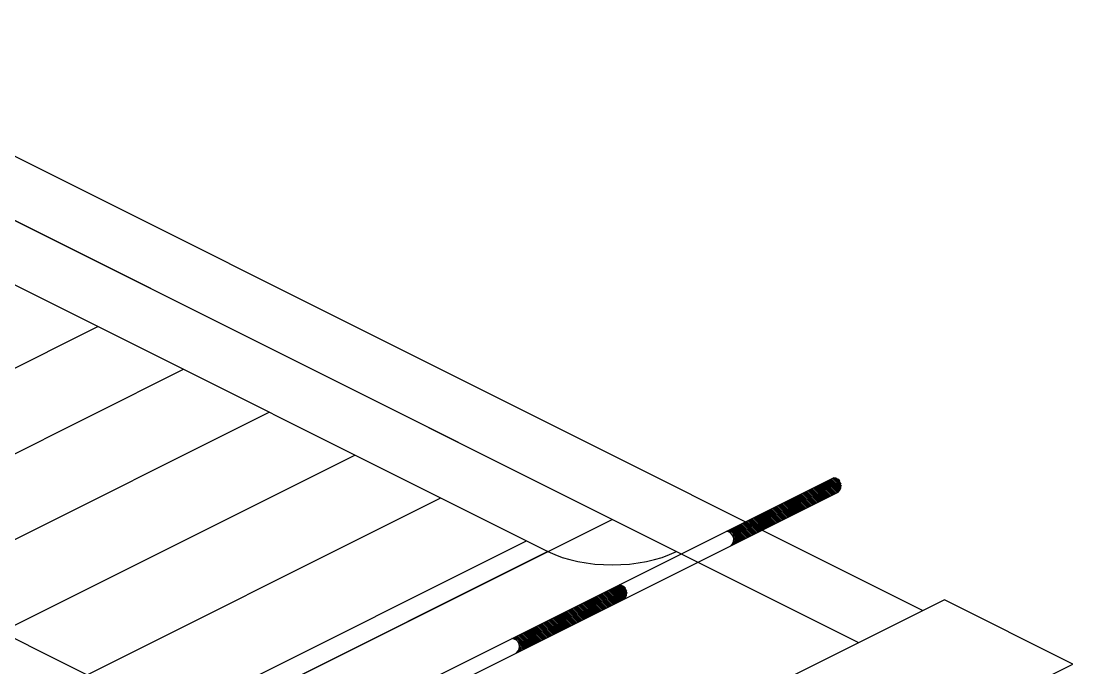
# Model space of a CAD drawing. Header units: millimetres. Extents: x 29838256 to 30236675, y -914750 to -833241.
# Drawn here: x 30127607 to 30131078, y -854861 to -852727 of the extents above; entities that cross this region are included whole.
import ezdxf

# ---------------------------------------------------------------- set-up
doc = ezdxf.new("R2010")
doc.units = ezdxf.units.MM
doc.header["$LTSCALE"] = 600
doc.header["$MEASUREMENT"] = 0
doc.layers.add('e-plan', color=9, linetype='CONTINUOUS')
doc.layers.add('Parking-E', color=7, linetype='CONTINUOUS')

msp = doc.modelspace()

# ---------------------------------------------------------------- linework, layer by layer
at = {"layer": 'e-plan', "extrusion": (0, -0.866025, 0.5)}
for p, q in [((30115470.1, -847327.5, 8023.4), (30130370.7, -854777.9, -4880.9)), ((30115470.1, -847539.7, 7655.9), (30129345.2, -854477.3, -4360.3)), ((30115470.1, -848706, 5635.9), (30128178.3, -855060.7, -5370.9)), ((30124960.4, -851860.6, 172), (30130582.9, -854671.8, -4697.2)), ((30129769.5, -854477.3, -4360.3), (30129769.5, -854477.3, -4360.3))]:
    msp.add_line(p, q, dxfattribs=at)
at = {"layer": 'e-plan', "ltscale": 0.5, "extrusion": (0, -0.866025, 0.5)}
for p, q in [((30129557.4, -854371.2, -4176.6), (30124748.3, -851966.7, -11.8)), ((30123899.6, -857200.1, -9076.4), (30129557.4, -854371.2, -4176.6)), ((30130653.6, -854636.4, -4635.9), (30130158.5, -854883.9, -5064.7)), ((30131077.9, -854848.6, -5003.4), (30130653.6, -854636.4, -4635.9)), ((30130582.9, -855096.1, -5432.1), (30131077.9, -854848.6, -5003.4))]:
    msp.add_line(p, q, dxfattribs=at)
at = {"layer": 'e-plan', "linetype": 'Continuous', "extrusion": (0, -0.866025, 0.5)}
for p, q in [((30125384.8, -854972.3, -5217.8), (30127860, -853734.7, -3074.1)), ((30125667.6, -855113.8, -5462.8), (30128142.9, -853876.1, -3319.1)), ((30125950.5, -855255.2, -5707.7), (30128425.8, -854017.6, -3564.1)), ((30126233.4, -855396.7, -5952.7), (30128708.7, -854159, -3809.1)), ((30126516.3, -855538.1, -6197.7), (30128991.6, -854300.5, -4054.1)), ((30126799.2, -855679.6, -6442.7), (30129274.5, -854441.9, -4299.1)), ((30129345.2, -854477.3, -4360.3), (30124111.8, -857094, -8892.6))]:
    msp.add_line(p, q, dxfattribs=at)
at = {"layer": 'e-plan', "extrusion": (0, -0.866025, 0.5)}
msp.add_arc((30129557.4, -430802.6, 737818.9), 300, 225, 315, dxfattribs=at)
at = {"layer": 'Parking-E', "color": 3, "ltscale": 2, "extrusion": (0, -0.866025, 0.5)}
for p, q in [((30128453.8, -855150.6, 412578.7), (30130287.3, -854233.9, 414166.5)), ((30128504.8, -855180, 45659.2), (30130302.9, -854281, 353860.2))]:
    msp.add_line(p, q, dxfattribs=at)
at = {"layer": 'Parking-E', "color": 1, "ltscale": 2}
for p, q in [((30130256.9, -854304, 414166.5), (30130220.2, -854267.4, 414166.5)), ((30130260.4, -854302.2, 414166.5), (30130223.8, -854265.6, 414166.5)), ((30130264, -854300.5, 414166.5), (30130227.3, -854263.8, 414166.5)), ((30130267.5, -854298.7, 414166.5), (30130230.9, -854262.1, 414166.5)), ((30130271, -854296.9, 414166.5), (30130234.4, -854260.3, 414166.5)), ((30130274.6, -854295.2, 414166.5), (30130237.9, -854258.5, 414166.5)), ((30130278.1, -854293.4, 414166.5), (30130241.5, -854256.8, 414166.5)), ((30130281.7, -854291.6, 414166.5), (30130245, -854255, 414166.5)), ((30130285.2, -854289.9, 414166.5), (30130248.5, -854253.2, 414166.5)), ((30130288.7, -854288.1, 414166.5), (30130252.1, -854251.5, 414166.5)), ((30130292.3, -854286.3, 414166.5), (30130255.6, -854249.7, 414166.5)), ((30130295.8, -854284.6, 414166.5), (30130259.1, -854247.9, 414166.5)), ((30130299.3, -854282.8, 414166.5), (30130262.7, -854246.1, 414166.5)), ((30130302.9, -854281, 414166.5), (30130266.2, -854244.4, 414166.5)), ((30130305.9, -854278.8, 414166.5), (30130269.8, -854242.6, 414166.5)), ((30130308.4, -854275.9, 414166.5), (30130273.3, -854240.8, 414166.5)), ((30130310.4, -854272.7, 414166.5), (30130276.8, -854239.1, 414166.5)), ((30130312.1, -854269, 414166.5), (30130280.4, -854237.3, 414166.5)), ((30130313.2, -854264.8, 414166.5), (30130283.9, -854235.5, 414166.5)), ((30130313.7, -854260, 414166.5), (30130287.4, -854233.8, 414166.5)), ((30130313, -854254, 414166.5), (30130292.8, -854233.9, 414166.5)), ((30130308.7, -854244.4, 414166.5), (30130302.5, -854238.2, 414166.5)), ((30130189.7, -854337.6, 414166.5), (30130153.1, -854301, 414166.5)), ((30130193.2, -854335.8, 414166.5), (30130156.6, -854299.2, 414166.5)), ((30130196.8, -854334.1, 414166.5), (30130160.1, -854297.4, 414166.5)), ((30130200.3, -854332.3, 414166.5), (30130163.7, -854295.7, 414166.5)), ((30130203.9, -854330.5, 414166.5), (30130167.2, -854293.9, 414166.5)), ((30130207.4, -854328.8, 414166.5), (30130170.7, -854292.1, 414166.5)), ((30130210.9, -854327, 414166.5), (30130174.3, -854290.4, 414166.5)), ((30130214.5, -854325.2, 414166.5), (30130177.8, -854288.6, 414166.5)), ((30130218, -854323.5, 414166.5), (30130181.4, -854286.8, 414166.5)), ((30130221.5, -854321.7, 414166.5), (30130184.9, -854285, 414166.5)), ((30130225.1, -854319.9, 414166.5), (30130188.4, -854283.3, 414166.5)), ((30130228.6, -854318.2, 414166.5), (30130192, -854281.5, 414166.5)), ((30130232.1, -854316.4, 414166.5), (30130195.5, -854279.7, 414166.5)), ((30130235.7, -854314.6, 414166.5), (30130199, -854278, 414166.5)), ((30130239.2, -854312.9, 414166.5), (30130202.6, -854276.2, 414166.5)), ((30130242.8, -854311.1, 414166.5), (30130206.1, -854274.4, 414166.5)), ((30130246.3, -854309.3, 414166.5), (30130209.6, -854272.7, 414166.5)), ((30130249.8, -854307.6, 414166.5), (30130213.2, -854270.9, 414166.5)), ((30130253.4, -854305.8, 414166.5), (30130216.7, -854269.1, 414166.5)), ((30130119, -854373, 414166.5), (30130082.3, -854336.3, 414166.5)), ((30130122.5, -854371.2, 414166.5), (30130085.9, -854334.6, 414166.5)), ((30130126.1, -854369.4, 414166.5), (30130089.4, -854332.8, 414166.5)), ((30130129.6, -854367.7, 414166.5), (30130092.9, -854331, 414166.5)), ((30130133.1, -854365.9, 414166.5), (30130096.5, -854329.2, 414166.5)), ((30130136.7, -854364.1, 414166.5), (30130100, -854327.5, 414166.5)), ((30130140.2, -854362.4, 414166.5), (30130103.6, -854325.7, 414166.5)), ((30130143.7, -854360.6, 414166.5), (30130107.1, -854323.9, 414166.5)), ((30130147.3, -854358.8, 414166.5), (30130110.6, -854322.2, 414166.5)), ((30130150.8, -854357.1, 414166.5), (30130114.2, -854320.4, 414166.5)), ((30130154.4, -854355.3, 414166.5), (30130117.7, -854318.6, 414166.5)), ((30130157.9, -854353.5, 414166.5), (30130121.2, -854316.9, 414166.5)), ((30130161.4, -854351.8, 414166.5), (30130124.8, -854315.1, 414166.5)), ((30130165, -854350, 414166.5), (30130128.3, -854313.3, 414166.5)), ((30130168.5, -854348.2, 414166.5), (30130131.8, -854311.6, 414166.5)), ((30130172, -854346.4, 414166.5), (30130135.4, -854309.8, 414166.5)), ((30130175.6, -854344.7, 414166.5), (30130138.9, -854308, 414166.5)), ((30130179.1, -854342.9, 414166.5), (30130142.5, -854306.3, 414166.5)), ((30130182.6, -854341.1, 414166.5), (30130146, -854304.5, 414166.5)), ((30130186.2, -854339.4, 414166.5), (30130149.5, -854302.7, 414166.5)), ((30130048.3, -854408.3, 414166.5), (30130011.6, -854371.7, 414166.5)), ((30130051.8, -854406.6, 414166.5), (30130015.2, -854369.9, 414166.5)), ((30130055.3, -854404.8, 414166.5), (30130018.7, -854368.1, 414166.5)), ((30130058.9, -854403, 414166.5), (30130022.2, -854366.4, 414166.5)), ((30130062.4, -854401.3, 414166.5), (30130025.8, -854364.6, 414166.5)), ((30130065.9, -854399.5, 414166.5), (30130029.3, -854362.8, 414166.5)), ((30130069.5, -854397.7, 414166.5), (30130032.8, -854361.1, 414166.5)), ((30130073, -854396, 414166.5), (30130036.4, -854359.3, 414166.5)), ((30130076.6, -854394.2, 414166.5), (30130039.9, -854357.5, 414166.5)), ((30130080.1, -854392.4, 414166.5), (30130043.4, -854355.8, 414166.5)), ((30130083.6, -854390.6, 414166.5), (30130047, -854354, 414166.5)), ((30130087.2, -854388.9, 414166.5), (30130050.5, -854352.2, 414166.5)), ((30130090.7, -854387.1, 414166.5), (30130054.1, -854350.5, 414166.5)), ((30130094.2, -854385.3, 414166.5), (30130057.6, -854348.7, 414166.5)), ((30130097.8, -854383.6, 414166.5), (30130061.1, -854346.9, 414166.5)), ((30130101.3, -854381.8, 414166.5), (30130064.7, -854345.2, 414166.5)), ((30130104.8, -854380, 414166.5), (30130068.2, -854343.4, 414166.5)), ((30130108.4, -854378.3, 414166.5), (30130071.7, -854341.6, 414166.5)), ((30130111.9, -854376.5, 414166.5), (30130075.3, -854339.9, 414166.5)), ((30130115.5, -854374.7, 414166.5), (30130078.8, -854338.1, 414166.5)), ((30129981.1, -854441.9, 414166.5), (30129944.4, -854405.3, 414166.5)), ((30129984.6, -854440.2, 414166.5), (30129948, -854403.5, 414166.5)), ((30129988.2, -854438.4, 414166.5), (30129951.5, -854401.7, 414166.5)), ((30129991.7, -854436.6, 414166.5), (30129955, -854400, 414166.5)), ((30129995.2, -854434.9, 414166.5), (30129958.6, -854398.2, 414166.5)), ((30129998.8, -854433.1, 414166.5), (30129962.1, -854396.4, 414166.5)), ((30130002.3, -854431.3, 414166.5), (30129965.6, -854394.7, 414166.5)), ((30130005.8, -854429.5, 414166.5), (30129969.2, -854392.9, 414166.5)), ((30130009.4, -854427.8, 414166.5), (30129972.7, -854391.1, 414166.5)), ((30130012.9, -854426, 414166.5), (30129976.3, -854389.4, 414166.5)), ((30130016.4, -854424.2, 414166.5), (30129979.8, -854387.6, 414166.5)), ((30130020, -854422.5, 414166.5), (30129983.3, -854385.8, 414166.5)), ((30130023.5, -854420.7, 414166.5), (30129986.9, -854384.1, 414166.5)), ((30130027.1, -854418.9, 414166.5), (30129990.4, -854382.3, 414166.5)), ((30130030.6, -854417.2, 414166.5), (30129993.9, -854380.5, 414166.5)), ((30130034.1, -854415.4, 414166.5), (30129997.5, -854378.8, 414166.5)), ((30130037.7, -854413.6, 414166.5), (30130001, -854377, 414166.5)), ((30130041.2, -854411.9, 414166.5), (30130004.5, -854375.2, 414166.5)), ((30130044.7, -854410.1, 414166.5), (30130008.1, -854373.4, 414166.5)), ((30129939.2, -854410.7, 414166.5), (30129937.4, -854408.8, 414166.5)), ((30129948.8, -854415, 414166.5), (30129940.9, -854407, 414166.5)), ((30129977.5, -854443.7, 414166.5), (30129955.1, -854421.2, 414166.5)), ((30129974, -854445.5, 414166.5), (30129959.4, -854430.8, 414166.5)), ((30129970.5, -854447.2, 414166.5), (30129960, -854436.8, 414166.5)), ((30129952.8, -854456.1, 414166.5), (30129952.3, -854455.6, 414166.5)), ((30129956.3, -854454.3, 414166.5), (30129954.7, -854452.7, 414166.5)), ((30129959.9, -854452.5, 414166.5), (30129956.8, -854449.5, 414166.5)), ((30129963.4, -854450.8, 414166.5), (30129958.5, -854445.8, 414166.5)), ((30129966.9, -854449, 414166.5), (30129959.6, -854441.6, 414166.5)), ((30129563.8, -854650.6, 413554), (30129527.2, -854613.9, 413554)), ((30129567.4, -854648.8, 413554), (30129530.7, -854612.1, 413554)), ((30129570.9, -854647, 413554), (30129534.2, -854610.4, 413554)), ((30129574.4, -854645.2, 413554), (30129537.8, -854608.6, 413554)), ((30129578, -854643.5, 413554), (30129541.3, -854606.8, 413554)), ((30129581.5, -854641.7, 413554), (30129544.9, -854605.1, 413554)), ((30129585, -854639.9, 413554), (30129548.4, -854603.3, 413554)), ((30129588.6, -854638.2, 413554), (30129551.9, -854601.5, 413554)), ((30129592.1, -854636.4, 413554), (30129555.5, -854599.8, 413554)), ((30129595.6, -854634.6, 413554), (30129559, -854598, 413554)), ((30129598.7, -854632.4, 413554), (30129562.5, -854596.2, 413554)), ((30129601.1, -854629.5, 413554), (30129566.1, -854594.5, 413554)), ((30129603.2, -854626.3, 413554), (30129569.6, -854592.7, 413554)), ((30129604.8, -854622.6, 413554), (30129573.1, -854590.9, 413554)), ((30129606, -854618.5, 413554), (30129576.7, -854589.2, 413554)), ((30129606.4, -854613.6, 413554), (30129580.2, -854587.4, 413554)), ((30129605.8, -854607.6, 413554), (30129585.6, -854587.5, 413554)), ((30129601.5, -854598, 413554), (30129595.2, -854591.8, 413554)), ((30129493.1, -854685.9, 413554), (30129456.4, -854649.3, 413554)), ((30129496.6, -854684.1, 413554), (30129460, -854647.5, 413554)), ((30129500.2, -854682.4, 413554), (30129463.5, -854645.7, 413554)), ((30129503.7, -854680.6, 413554), (30129467.1, -854644, 413554)), ((30129507.2, -854678.8, 413554), (30129470.6, -854642.2, 413554)), ((30129510.8, -854677.1, 413554), (30129474.1, -854640.4, 413554)), ((30129514.3, -854675.3, 413554), (30129477.7, -854638.7, 413554)), ((30129517.8, -854673.5, 413554), (30129481.2, -854636.9, 413554)), ((30129521.4, -854671.8, 413554), (30129484.7, -854635.1, 413554)), ((30129524.9, -854670, 413554), (30129488.3, -854633.4, 413554)), ((30129528.5, -854668.2, 413554), (30129491.8, -854631.6, 413554)), ((30129532, -854666.5, 413554), (30129495.3, -854629.8, 413554)), ((30129535.5, -854664.7, 413554), (30129498.9, -854628, 413554)), ((30129539.1, -854662.9, 413554), (30129502.4, -854626.3, 413554)), ((30129542.6, -854661.2, 413554), (30129506, -854624.5, 413554)), ((30129546.1, -854659.4, 413554), (30129509.5, -854622.7, 413554)), ((30129549.7, -854657.6, 413554), (30129513, -854621, 413554)), ((30129553.2, -854655.9, 413554), (30129516.6, -854619.2, 413554)), ((30129556.7, -854654.1, 413554), (30129520.1, -854617.4, 413554)), ((30129560.3, -854652.3, 413554), (30129523.6, -854615.7, 413554)), ((30129425.9, -854719.5, 413554), (30129389.3, -854682.9, 413554)), ((30129429.4, -854717.7, 413554), (30129392.8, -854681.1, 413554)), ((30129433, -854716, 413554), (30129396.3, -854679.3, 413554)), ((30129436.5, -854714.2, 413554), (30129399.9, -854677.6, 413554)), ((30129440.1, -854712.4, 413554), (30129403.4, -854675.8, 413554)), ((30129443.6, -854710.7, 413554), (30129406.9, -854674, 413554)), ((30129447.1, -854708.9, 413554), (30129410.5, -854672.3, 413554)), ((30129450.7, -854707.1, 413554), (30129414, -854670.5, 413554)), ((30129454.2, -854705.4, 413554), (30129417.5, -854668.7, 413554)), ((30129457.7, -854703.6, 413554), (30129421.1, -854666.9, 413554)), ((30129461.3, -854701.8, 413554), (30129424.6, -854665.2, 413554)), ((30129464.8, -854700.1, 413554), (30129428.2, -854663.4, 413554)), ((30129468.3, -854698.3, 413554), (30129431.7, -854661.6, 413554)), ((30129471.9, -854696.5, 413554), (30129435.2, -854659.9, 413554)), ((30129475.4, -854694.8, 413554), (30129438.8, -854658.1, 413554)), ((30129479, -854693, 413554), (30129442.3, -854656.3, 413554)), ((30129482.5, -854691.2, 413554), (30129445.8, -854654.6, 413554)), ((30129486, -854689.5, 413554), (30129449.4, -854652.8, 413554)), ((30129489.6, -854687.7, 413554), (30129452.9, -854651, 413554)), ((30129355.2, -854754.9, 413554), (30129318.5, -854718.2, 413554)), ((30129358.7, -854753.1, 413554), (30129322.1, -854716.5, 413554)), ((30129362.3, -854751.3, 413554), (30129325.6, -854714.7, 413554)), ((30129365.8, -854749.6, 413554), (30129329.1, -854712.9, 413554)), ((30129369.3, -854747.8, 413554), (30129332.7, -854711.1, 413554)), ((30129372.9, -854746, 413554), (30129336.2, -854709.4, 413554)), ((30129376.4, -854744.3, 413554), (30129339.8, -854707.6, 413554)), ((30129379.9, -854742.5, 413554), (30129343.3, -854705.8, 413554)), ((30129383.5, -854740.7, 413554), (30129346.8, -854704.1, 413554)), ((30129387, -854739, 413554), (30129350.4, -854702.3, 413554)), ((30129390.5, -854737.2, 413554), (30129353.9, -854700.5, 413554)), ((30129394.1, -854735.4, 413554), (30129357.4, -854698.8, 413554)), ((30129397.6, -854733.7, 413554), (30129361, -854697, 413554)), ((30129401.2, -854731.9, 413554), (30129364.5, -854695.2, 413554)), ((30129404.7, -854730.1, 413554), (30129368, -854693.5, 413554)), ((30129408.2, -854728.3, 413554), (30129371.6, -854691.7, 413554)), ((30129411.8, -854726.6, 413554), (30129375.1, -854689.9, 413554)), ((30129415.3, -854724.8, 413554), (30129378.7, -854688.2, 413554)), ((30129418.8, -854723, 413554), (30129382.2, -854686.4, 413554)), ((30129422.4, -854721.3, 413554), (30129385.7, -854684.6, 413554)), ((30129284.5, -854790.2, 413554), (30129247.8, -854753.6, 413554)), ((30129288, -854788.5, 413554), (30129251.4, -854751.8, 413554)), ((30129291.5, -854786.7, 413554), (30129254.9, -854750, 413554)), ((30129295.1, -854784.9, 413554), (30129258.4, -854748.3, 413554)), ((30129298.6, -854783.2, 413554), (30129262, -854746.5, 413554)), ((30129302.1, -854781.4, 413554), (30129265.5, -854744.7, 413554)), ((30129305.7, -854779.6, 413554), (30129269, -854743, 413554)), ((30129309.2, -854777.9, 413554), (30129272.6, -854741.2, 413554)), ((30129312.8, -854776.1, 413554), (30129276.1, -854739.4, 413554)), ((30129316.3, -854774.3, 413554), (30129279.6, -854737.7, 413554)), ((30129319.8, -854772.6, 413554), (30129283.2, -854735.9, 413554)), ((30129323.4, -854770.8, 413554), (30129286.7, -854734.1, 413554)), ((30129326.9, -854769, 413554), (30129290.2, -854732.4, 413554)), ((30129330.4, -854767.2, 413554), (30129293.8, -854730.6, 413554)), ((30129334, -854765.5, 413554), (30129297.3, -854728.8, 413554)), ((30129337.5, -854763.7, 413554), (30129300.9, -854727.1, 413554)), ((30129341, -854761.9, 413554), (30129304.4, -854725.3, 413554)), ((30129344.6, -854760.2, 413554), (30129307.9, -854723.5, 413554)), ((30129348.1, -854758.4, 413554), (30129311.5, -854721.8, 413554)), ((30129351.7, -854756.6, 413554), (30129315, -854720, 413554)), ((30129232, -854764.3, 413554), (30129230.1, -854762.4, 413554)), ((30129241.6, -854768.6, 413554), (30129233.7, -854760.7, 413554)), ((30129273.9, -854795.5, 413554), (30129237.2, -854758.9, 413554)), ((30129277.4, -854793.8, 413554), (30129240.7, -854757.1, 413554)), ((30129280.9, -854792, 413554), (30129244.3, -854755.4, 413554)), ((30129270.3, -854797.3, 413554), (30129247.9, -854774.8, 413554)), ((30129266.8, -854799.1, 413554), (30129252.2, -854784.4, 413554)), ((30129245.6, -854809.7, 413554), (30129245.1, -854809.2, 413554)), ((30129249.1, -854807.9, 413554), (30129247.5, -854806.3, 413554)), ((30129252.6, -854806.1, 413554), (30129249.6, -854803.1, 413554)), ((30129256.2, -854804.4, 413554), (30129251.2, -854799.4, 413554)), ((30129259.7, -854802.6, 413554), (30129252.4, -854795.3, 413554)), ((30129263.2, -854800.8, 413554), (30129252.8, -854790.4, 413554))]:
    msp.add_line(p, q, dxfattribs=at)
at = {"layer": 'Parking-E', "color": 3, "ltscale": 2}
for centre in [(30130285.7, -854260.5, 414166.5), (30129932.1, -854437.3, 413860.2), (30129578.5, -854614.1, 413554), (30129224.9, -854790.9, 413247.8)]:
    msp.add_arc(centre, 26.7, 309.8639, 86.7554, dxfattribs=at)

doc.saveas('drawing.dxf')
